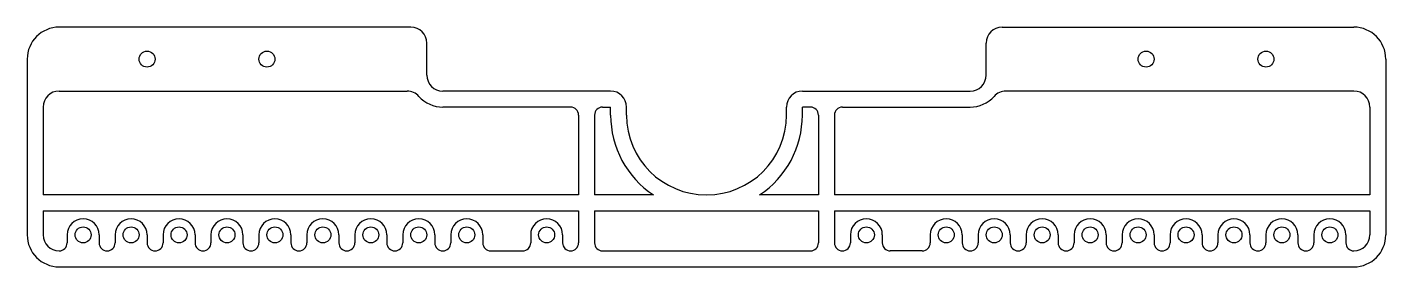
# Model space of a CAD drawing. Header units: millimetres. Extents: x -425 to 425, y -95 to 55.
import ezdxf

# ---------------------------------------------------------------- set-up
doc = ezdxf.new("R2010")
doc.units = ezdxf.units.MM

msp = doc.modelspace()

# ---------------------------------------------------------------- linework, layer by layer
at = {"color": 7, "linetype": 'Continuous', "lineweight": 25}
for p, q in [((-185, 55), (-405, 55)), ((185, 55), (405, 55)), ((-175, 25), (-175, 45)), ((175, 25), (175, 45)), ((-425, 35), (-425, -75)), ((425, 35), (425, -75)), ((-405, 15), (-187.36, 15)), ((-60, 15), (-165, 15)), ((60, 15), (165, 15)), ((405, 15), (187.36, 15)), ((-415, 5), (-415, -50)), ((-85, 5), (-165, 5)), ((-80, 0), (-80, -50)), ((-70, 0), (-70, -50)), ((-65, 5), (-60, 5)), ((-60, 0), (-60, 5)), ((-50, 0), (-50, 5)), ((50, 0), (50, 5)), ((65, 5), (60, 5)), ((60, 0), (60, 5)), ((70, 0), (70, -50)), ((80, 0), (80, -50)), ((85, 5), (165, 5)), ((415, 5), (415, -50)), ((-80, -50), (-415, -50)), ((-33.17, -50), (-70, -50)), ((70, -50), (33.17, -50)), ((415, -50), (80, -50)), ((-415, -60), (-80, -60)), ((-415, -60), (-415, -75)), ((-80, -60), (-80, -80)), ((-70, -60), (70, -60)), ((-70, -60), (-70, -80)), ((70, -60), (70, -80)), ((80, -60), (415, -60)), ((80, -60), (80, -80)), ((415, -60), (415, -75)), ((-400, -75), (-400, -80)), ((-380, -75), (-380, -80)), ((-370, -75), (-370, -80)), ((-350, -75), (-350, -80)), ((-340, -75), (-340, -80)), ((-320, -75), (-320, -80)), ((-310, -75), (-310, -80)), ((-290, -75), (-290, -80)), ((-280, -75), (-280, -80)), ((-260, -75), (-260, -80)), ((-250, -75), (-250, -80)), ((-230, -75), (-230, -80)), ((-220, -75), (-220, -80)), ((-200, -75), (-200, -80)), ((-190, -75), (-190, -80)), ((-170, -75), (-170, -80)), ((-160, -75), (-160, -80)), ((-140, -75), (-140, -80)), ((-110, -75), (-110, -80)), ((-90, -75), (-90, -80)), ((90, -75), (90, -80)), ((110, -75), (110, -80)), ((140, -75), (140, -80)), ((160, -75), (160, -80)), ((170, -75), (170, -80)), ((190, -75), (190, -80)), ((200, -75), (200, -80)), ((220, -75), (220, -80)), ((230, -75), (230, -80)), ((250, -75), (250, -80)), ((260, -75), (260, -80)), ((280, -75), (280, -80)), ((290, -75), (290, -80)), ((310, -75), (310, -80)), ((320, -75), (320, -80)), ((340, -75), (340, -80)), ((350, -75), (350, -80)), ((370, -75), (370, -80)), ((380, -75), (380, -80)), ((400, -75), (400, -80)), ((-135, -85), (-115, -85)), ((-65, -85), (65, -85)), ((135, -85), (115, -85)), ((-405, -95), (405, -95))]:
    msp.add_line(p, q, dxfattribs=at)
for centre in [(-350, 35), (-275, 35), (275, 35), (350, 35), (-390, -75), (-360, -75), (-330, -75), (-300, -75), (-270, -75), (-240, -75), (-210, -75), (-180, -75), (-150, -75), (-100, -75), (100, -75), (150, -75), (180, -75), (210, -75), (240, -75), (270, -75), (300, -75), (330, -75), (360, -75), (390, -75)]:
    msp.add_circle(centre, 5, dxfattribs=at)
for centre, radius, start, end in [((-405, 35), 20, 90, 180), ((-185, 45), 10, 0, 90), ((185, 45), 10, 90, 180), ((405, 35), 20, 0, 90), ((-165, 25), 10, 180, 270), ((165, 25), 10, 270, 0), ((-405, 5), 10, 90, 180), ((-187.36, 5), 10, 41.81031, 90), ((-165, 25), 20, 221.81031, 270), ((-60, 5), 10, 0, 90), ((60, 5), 10, 90, 180), ((165, 25), 20, 270, 318.18969), ((187.36, 5), 10, 90, 138.18969), ((405, 5), 10, 0, 90), ((-85, 0), 5, 0, 90), ((-65, 0), 5, 90, 180), ((0, 0), 60, 180, 236.44269), ((0, 0), 50, 180, 0), ((0, 0), 60, 303.55731, 0), ((65, 0), 5, 0, 90), ((85, 0), 5, 90, 180), ((-390, -75), 10, 0, 180), ((-360, -75), 10, 0, 180), ((-330, -75), 10, 0, 180), ((-300, -75), 10, 0, 180), ((-270, -75), 10, 0, 180), ((-240, -75), 10, 0, 180), ((-210, -75), 10, 0, 180), ((-180, -75), 10, 0, 180), ((-150, -75), 10, 0, 180), ((-100, -75), 10, 0, 180), ((100, -75), 10, 0, 180), ((150, -75), 10, 0, 180), ((180, -75), 10, 0, 180), ((210, -75), 10, 0, 180), ((240, -75), 10, 0, 180), ((270, -75), 10, 0, 180), ((300, -75), 10, 0, 180), ((330, -75), 10, 0, 180), ((360, -75), 10, 0, 180), ((390, -75), 10, 0, 180), ((-405, -75), 20, 180, 270), ((-405, -75), 10, 180, 270), ((405, -75), 20, 270, 0), ((405, -75), 10, 270, 0), ((-405, -80), 5, 270, 0), ((-375, -80), 5, 180, 0), ((-345, -80), 5, 180, 0), ((-315, -80), 5, 180, 0), ((-285, -80), 5, 180, 0), ((-255, -80), 5, 180, 0), ((-225, -80), 5, 180, 0), ((-195, -80), 5, 180, 0), ((-165, -80), 5, 180, 0), ((-135, -80), 5, 180, 270), ((-115, -80), 5, 270, 0), ((-85, -80), 5, 180, 0), ((-65, -80), 5, 180, 270), ((65, -80), 5, 270, 0), ((85, -80), 5, 180, 0), ((115, -80), 5, 180, 270), ((135, -80), 5, 270, 360), ((165, -80), 5, 180, 360), ((195, -80), 5, 180, 360), ((225, -80), 5, 180, 360), ((255, -80), 5, 180, 360), ((285, -80), 5, 180, 0), ((315, -80), 5, 180, 360), ((345, -80), 5, 180, 360), ((375, -80), 5, 180, 360), ((405, -80), 5, 180, 270)]:
    msp.add_arc(centre, radius, start, end, dxfattribs=at)

doc.saveas('drawing.dxf')
